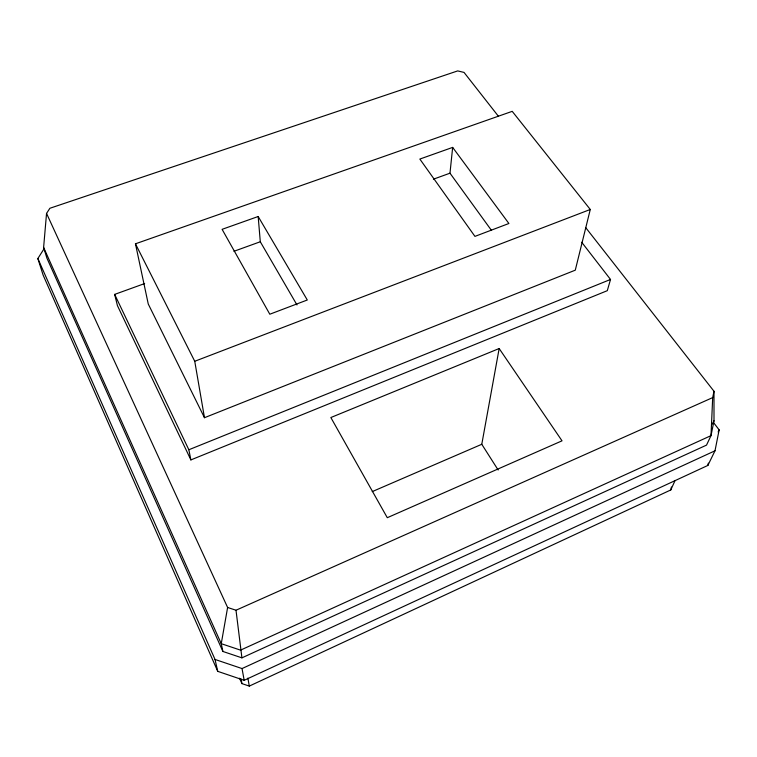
<?xml version="1.0" encoding="UTF-8"?>
<svg xmlns="http://www.w3.org/2000/svg" width="757" height="757" viewBox="0 0 757 757"><rect width="100%" height="100%" fill="white"/><g stroke="black" fill="none" stroke-linecap="round" stroke-linejoin="round"><path stroke-width="1.14" d="M585.729 227.658L713.993 391.255L712.687 397.605L711.003 435.635L706.518 445.116L241.918 657.852L222.899 651.465L46.906 258.128L43.613 247.454L46.546 213.417L49.886 208.27L457.701 70.903L464.032 72.417L498.286 116.105M491.511 230.45L449.98 173.192L452.658 147.397L419.842 159.065L474.942 236.383L508.893 223.495L452.658 147.397M46.546 213.417L227.611 607.474L221.252 643.687L222.899 651.465M498.153 469.993L481.783 444.283L499.166 348.532L330.847 417.533L387.291 517.703L562.016 440.829L499.166 348.532M44.199 248.551L37.85 258.515L43.13 275.103L217.742 671.345L244.18 680.316L707.861 465.432L715.005 450.793L719.15 429.872L713.387 422.387M707.861 465.432L708.315 463.133M713.993 391.255L714.002 420.778L711.003 435.635L240.527 650.14L221.252 643.687L43.613 247.454M239.515 678.206L241.937 683.599L249.29 686.097L670.787 489.949L671.431 486.988M590.28 209.471L575.282 270.173L204.475 417.703L148.258 304.011L135.456 243.811L512.215 111.345L590.28 209.471L194.748 361.278L204.475 417.703M581.698 242.249L610.521 279.456L607.294 290.679L190.887 459.915L117.43 305.61L114.657 294.397L144.644 283.563M670.787 489.949L675.093 480.468M712.507 423.977L714.002 420.778M718.128 432.001L719.15 429.872M37.85 258.515L215.026 659.451L242.032 668.563L715.005 450.793M227.611 607.474L236.004 610.237L712.687 397.605M372.245 491.605L481.783 444.283M190.887 459.915L188.853 449.753L610.521 279.456M233.941 251.286L260.294 241.757L258.175 216.511L222.104 229.333L269.804 314.221L307.295 299.999L258.175 216.511M433.411 179.182L449.98 173.192M260.294 241.757L296.971 304.929M135.456 243.811L194.748 361.278M114.657 294.397L188.853 449.753M215.026 659.451L217.742 671.345M241.076 679.001L241.937 683.599M242.032 668.563L244.18 680.316M241.918 657.852L236.004 610.237M247.889 678.083L249.29 686.097"/></g></svg>
